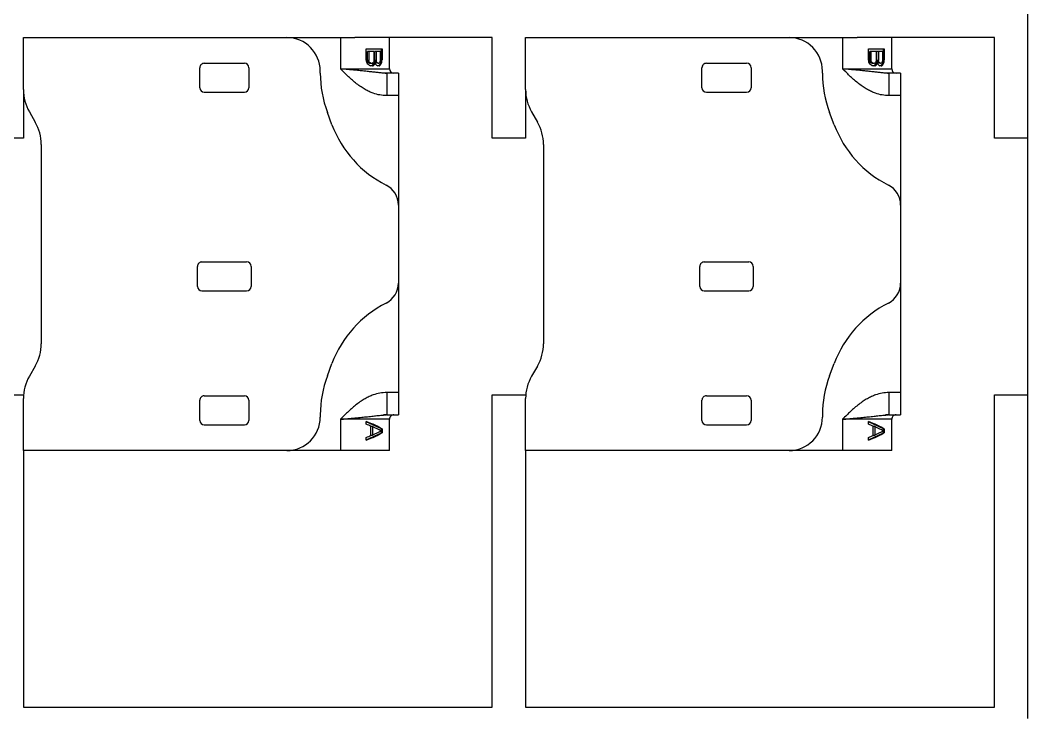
# Model space of a CAD drawing. Header units: millimetres. Extents: x 914 to 910632, y -176 to 682692.
# Drawn here: x 29486.3 to 29937.7, y 7896.4 to 8206.7 of the extents above; entities that cross this region are included whole.
import ezdxf

# ---------------------------------------------------------------- set-up
doc = ezdxf.new("R2010")
doc.units = ezdxf.units.MM
doc.layers.add('画图', color=3, linetype='Continuous', lineweight=30)

# ---------------------------------------------------------------- blocks, each defined once
blk = doc.blocks.new('SDHGSJH')
at = {"color": 7, "linetype": 'Continuous', "lineweight": 30}
for p, q in [((-1667, 307.21), (-1667, 162.21)), ((-1652, 302.21), (-1652, 162.21)), ((-1442, 302.21), (-1652, 302.21)), ((-1442, 187.21), (-1442, 302.21)), ((-1427, 302.21), (-1427, 162.21)), ((-1217, 302.21), (-1427, 302.21)), ((-1217, 187.21), (-1217, 302.21)), ((-1606, 187.21), (-1606, 173.21)), ((-1606, 187.21), (-1584, 187.21)), ((-1584, 173.21), (-1584, 187.21)), ((-1584, 187.21), (-1560, 187.21)), ((-1560, 187.21), (-1442, 187.21)), ((-1442, 187.21), (-1442, 163.93)), ((-1381, 187.21), (-1381, 173.21)), ((-1381, 187.21), (-1359, 187.21)), ((-1359, 173.21), (-1359, 187.21)), ((-1359, 187.21), (-1335, 187.21)), ((-1335, 187.21), (-1217, 187.21)), ((-1217, 187.21), (-1217, 163.93)), ((-1595.61, 182.4), (-1602.38, 179.21)), ((-1595.61, 182.55), (-1595.61, 181.3)), ((-1370.61, 182.4), (-1377.38, 179.21)), ((-1370.61, 182.55), (-1370.61, 181.3)), ((-1602.68, 177.55), (-1602.68, 179.21)), ((-1602.68, 179.21), (-1602.38, 179.21)), ((-1602.38, 177.55), (-1602.68, 177.55)), ((-1602.38, 179.21), (-1602.38, 177.55)), ((-1602.38, 177.55), (-1595.61, 174.35)), ((-1598.39, 176.5), (-1598.39, 180.25)), ((-1597.73, 180.25), (-1598.39, 180.25)), ((-1598.39, 176.5), (-1597.73, 176.5)), ((-1597.73, 180.46), (-1597.73, 176.3)), ((-1377.68, 177.55), (-1377.68, 179.21)), ((-1377.68, 179.21), (-1377.38, 179.21)), ((-1377.38, 177.55), (-1377.68, 177.55)), ((-1377.38, 179.21), (-1377.38, 177.55)), ((-1377.38, 177.55), (-1370.61, 174.35)), ((-1373.39, 176.5), (-1373.39, 180.25)), ((-1372.73, 180.25), (-1373.39, 180.25)), ((-1373.39, 176.5), (-1372.73, 176.5)), ((-1372.73, 180.46), (-1372.73, 176.3)), ((-1595.61, 175.46), (-1595.61, 174.21)), ((-1575, 171.28), (-1575, 172.21)), ((-1543, 164.71), (-1543, 173.71)), ((-1523, 175.71), (-1541, 175.71)), ((-1521, 173.71), (-1521, 164.71)), ((-1370.61, 175.46), (-1370.61, 174.21)), ((-1350, 171.28), (-1350, 172.21)), ((-1318, 164.71), (-1318, 173.71)), ((-1298, 175.71), (-1316, 175.71)), ((-1296, 173.71), (-1296, 164.71)), ((-1604.78, 171.21), (-1610, 171.21)), ((-1610, 161.21), (-1610, 171.21)), ((-1603.33, 171.27), (-1604.78, 171.02)), ((-1604.78, 161.21), (-1604.78, 171.21)), ((-1603.38, 171.29), (-1604.46, 171.23)), ((-1379.78, 171.21), (-1385, 171.21)), ((-1385, 161.21), (-1385, 171.21)), ((-1378.33, 171.27), (-1379.78, 171.02)), ((-1379.78, 161.21), (-1379.78, 171.21)), ((-1378.38, 171.29), (-1379.46, 171.23)), ((-1523, 162.71), (-1541, 162.71)), ((-1298, 162.71), (-1316, 162.71)), ((-1652, 162.21), (-1667, 162.21)), ((-1667, 162.21), (-1667, 47.21)), ((-1610, 161.21), (-1604.78, 161.21)), ((-1610, 112.21), (-1610, 161.21)), ((-1427, 162.21), (-1442, 162.21)), ((-1385, 161.21), (-1379.78, 161.21)), ((-1385, 112.21), (-1385, 161.21)), ((-1202, 162.21), (-1217, 162.21)), ((-1578.18, 153.72), (-1580.25, 148.2)), ((-1447.32, 149.35), (-1444.68, 153.93)), ((-1353.18, 153.72), (-1355.25, 148.2)), ((-1222.32, 149.35), (-1219.68, 153.93)), ((-1450, 50.07), (-1450, 139.35)), ((-1225, 50.07), (-1225, 139.35)), ((-1544, 104.71), (-1544, 113.71)), ((-1522, 115.71), (-1542, 115.71)), ((-1520, 113.71), (-1520, 104.71)), ((-1319, 104.71), (-1319, 113.71)), ((-1297, 115.71), (-1317, 115.71)), ((-1295, 113.71), (-1295, 104.71)), ((-1610, 77.21), (-1610, 112.21)), ((-1385, 77.21), (-1385, 112.21)), ((-1522, 102.71), (-1542, 102.71)), ((-1297, 102.71), (-1317, 102.71)), ((-1610, 28.21), (-1610, 77.21)), ((-1385, 28.21), (-1385, 77.21)), ((-1667, 47.21), (-1667, -152.79)), ((-1667, 47.21), (-1652, 47.21)), ((-1652, 47.21), (-1652, 2.21)), ((-1442, 47.21), (-1427, 47.21)), ((-1442, 25.5), (-1442, 47.21)), ((-1427, 47.21), (-1427, 2.21)), ((-1217, 47.21), (-1202, 47.21)), ((-1217, 25.5), (-1217, 47.21)), ((-1580.25, 41.22), (-1578.18, 35.7)), ((-1355.25, 41.22), (-1353.18, 35.7)), ((-1444.68, 35.5), (-1447.32, 40.07)), ((-1219.68, 35.5), (-1222.32, 40.07)), ((-1610, 28.21), (-1604.78, 28.21)), ((-1610, 18.21), (-1610, 28.21)), ((-1604.78, 18.21), (-1604.78, 28.21)), ((-1385, 28.21), (-1379.78, 28.21)), ((-1385, 18.21), (-1385, 28.21)), ((-1379.78, 18.21), (-1379.78, 28.21)), ((-1543, 15.71), (-1543, 24.71)), ((-1523, 26.71), (-1541, 26.71)), ((-1521, 24.71), (-1521, 15.71)), ((-1442, 25.5), (-1442, 2.21)), ((-1318, 15.71), (-1318, 24.71)), ((-1298, 26.71), (-1316, 26.71)), ((-1296, 24.71), (-1296, 15.71)), ((-1217, 25.5), (-1217, 2.21)), ((-1610, 18.21), (-1604.78, 18.21)), ((-1604.78, 18.4), (-1603.33, 18.15)), ((-1575, 18.15), (-1575, 17.21)), ((-1385, 18.21), (-1379.78, 18.21)), ((-1379.78, 18.4), (-1378.33, 18.15)), ((-1350, 18.15), (-1350, 17.21)), ((-1606, 16.21), (-1606, 2.21)), ((-1601.78, 14.09), (-1602.23, 13.25)), ((-1601.78, 14.09), (-1602.21, 14.09)), ((-1601.18, 14.71), (-1601.78, 14.09)), ((-1601.18, 14.71), (-1601.71, 14.71)), ((-1601.32, 14.92), (-1600.78, 14.92)), ((-1600.92, 13.67), (-1601.19, 13.67)), ((-1600.76, 14.91), (-1601.18, 14.71)), ((-1600.92, 13.67), (-1600.28, 13.67)), ((-1600.28, 13.67), (-1599.83, 13.46)), ((-1599.63, 13.67), (-1599.48, 14.09)), ((-1599.63, 13.67), (-1598.92, 13.67)), ((-1598.77, 14.09), (-1599.48, 14.09)), ((-1598.77, 14.09), (-1598.92, 13.67)), ((-1598.17, 14.71), (-1598.86, 14.71)), ((-1598.17, 14.71), (-1598.77, 14.09)), ((-1598.39, 14.92), (-1597.56, 14.92)), ((-1597.73, 13.67), (-1598.22, 13.67)), ((-1597.72, 14.92), (-1598.17, 14.71)), ((-1597.12, 13.67), (-1597.73, 13.67)), ((-1597.12, 13.67), (-1596.67, 13.46)), ((-1584, 2.21), (-1584, 16.21)), ((-1523, 13.71), (-1541, 13.71)), ((-1381, 16.21), (-1381, 2.21)), ((-1376.78, 14.09), (-1377.23, 13.25)), ((-1376.78, 14.09), (-1377.21, 14.09)), ((-1376.18, 14.71), (-1376.78, 14.09)), ((-1376.18, 14.71), (-1376.71, 14.71)), ((-1376.32, 14.92), (-1375.78, 14.92)), ((-1375.92, 13.67), (-1376.19, 13.67)), ((-1375.76, 14.91), (-1376.18, 14.71)), ((-1375.92, 13.67), (-1375.28, 13.67)), ((-1375.28, 13.67), (-1374.83, 13.46)), ((-1374.63, 13.67), (-1374.48, 14.09)), ((-1374.63, 13.67), (-1373.92, 13.67)), ((-1373.77, 14.09), (-1374.48, 14.09)), ((-1373.77, 14.09), (-1373.92, 13.67)), ((-1373.17, 14.71), (-1373.86, 14.71)), ((-1373.17, 14.71), (-1373.77, 14.09)), ((-1373.39, 14.92), (-1372.56, 14.92)), ((-1372.73, 13.67), (-1373.22, 13.67)), ((-1372.72, 14.92), (-1373.17, 14.71)), ((-1372.12, 13.67), (-1372.73, 13.67)), ((-1372.12, 13.67), (-1371.67, 13.46)), ((-1359, 2.21), (-1359, 16.21)), ((-1298, 13.71), (-1316, 13.71)), ((-1602.68, 7.21), (-1602.68, 12.21)), ((-1602.38, 12.21), (-1602.68, 12.21)), ((-1602.23, 13.25), (-1602.57, 13.25)), ((-1602.23, 13.25), (-1602.38, 12.21)), ((-1602.38, 12.21), (-1602.38, 7.21)), ((-1601.96, 12.42), (-1601.96, 8.46)), ((-1600.5, 13.46), (-1599.83, 13.46)), ((-1600.22, 13.05), (-1599.53, 13.05)), ((-1600.07, 8.46), (-1600.07, 12.42)), ((-1600.07, 12.42), (-1599.38, 12.42)), ((-1599.83, 13.46), (-1599.53, 13.05)), ((-1599.53, 13.05), (-1599.38, 12.42)), ((-1599.38, 12.42), (-1599.38, 8.46)), ((-1599.18, 12.42), (-1599.18, 8.46)), ((-1597.22, 13.46), (-1596.67, 13.46)), ((-1596.87, 13.05), (-1596.37, 13.05)), ((-1596.7, 8.46), (-1596.7, 12.42)), ((-1596.7, 12.42), (-1596.22, 12.42)), ((-1596.67, 13.46), (-1596.37, 13.05)), ((-1596.37, 13.05), (-1596.22, 12.42)), ((-1596.22, 12.42), (-1596.22, 8.46)), ((-1595.61, 12.21), (-1595.61, 7.21)), ((-1377.68, 7.21), (-1377.68, 12.21)), ((-1377.38, 12.21), (-1377.68, 12.21)), ((-1377.23, 13.25), (-1377.57, 13.25)), ((-1377.23, 13.25), (-1377.38, 12.21)), ((-1377.38, 12.21), (-1377.38, 7.21)), ((-1376.96, 12.42), (-1376.96, 8.46)), ((-1375.5, 13.46), (-1374.83, 13.46)), ((-1375.22, 13.05), (-1374.53, 13.05)), ((-1375.07, 8.46), (-1375.07, 12.42)), ((-1375.07, 12.42), (-1374.38, 12.42)), ((-1374.83, 13.46), (-1374.53, 13.05)), ((-1374.53, 13.05), (-1374.38, 12.42)), ((-1374.38, 12.42), (-1374.38, 8.46)), ((-1374.18, 12.42), (-1374.18, 8.46)), ((-1372.22, 13.46), (-1371.67, 13.46)), ((-1371.87, 13.05), (-1371.37, 13.05)), ((-1371.7, 8.46), (-1371.7, 12.42)), ((-1371.7, 12.42), (-1371.22, 12.42)), ((-1371.67, 13.46), (-1371.37, 13.05)), ((-1371.37, 13.05), (-1371.22, 12.42)), ((-1371.22, 12.42), (-1371.22, 8.46)), ((-1370.61, 12.21), (-1370.61, 7.21)), ((-1595.61, 7.21), (-1602.68, 7.21)), ((-1601.96, 8.46), (-1600.07, 8.46)), ((-1600.07, 8.46), (-1599.38, 8.46)), ((-1599.18, 8.46), (-1596.7, 8.46)), ((-1596.7, 8.46), (-1596.22, 8.46)), ((-1370.61, 7.21), (-1377.68, 7.21)), ((-1376.96, 8.46), (-1375.07, 8.46)), ((-1375.07, 8.46), (-1374.38, 8.46)), ((-1374.18, 8.46), (-1371.7, 8.46)), ((-1371.7, 8.46), (-1371.22, 8.46)), ((-1652, 2.21), (-1590.56, 2.21)), ((-1584, 2.21), (-1590.56, 2.21)), ((-1560, 2.21), (-1584, 2.21)), ((-1442, 2.21), (-1560, 2.21)), ((-1427, 2.21), (-1365.56, 2.21)), ((-1359, 2.21), (-1365.56, 2.21)), ((-1335, 2.21), (-1359, 2.21)), ((-1217, 2.21), (-1335, 2.21))]:
    blk.add_line(p, q, dxfattribs=at)
at = {"color": 8, "linetype": 'Continuous', "lineweight": 30}
for p, q in [((-1606, 173.21), (-1584, 173.21)), ((-1381, 173.21), (-1359, 173.21)), ((-1604.78, 171.21), (-1603.27, 171.28)), ((-1379.78, 171.21), (-1378.27, 171.28)), ((-1584, 16.21), (-1606, 16.21)), ((-1359, 16.21), (-1381, 16.21))]:
    blk.add_line(p, q, dxfattribs=at)
at = {"color": 7, "linetype": 'Continuous', "lineweight": 30}
for centre, radius, start, end in [((-1560, 172.21), 15, 90, 180), ((-1335, 172.21), 15, 90, 180), ((-1608, 173.21), 2, 270, 0), ((-1541, 173.71), 2, 90, 180), ((-1523, 173.71), 2, 0, 90), ((-1383, 173.21), 2, 270, 0), ((-1316, 173.71), 2, 90, 180), ((-1298, 173.71), 2, 0, 90), ((-1625, 171.28), 50, 339.444, 0), ((-1400, 171.28), 50, 339.444, 0), ((-1541, 164.71), 2, 180, 270), ((-1523, 164.71), 2, 270, 0), ((-1462, 163.93), 20, 330, 0), ((-1316, 164.71), 2, 180, 270), ((-1298, 164.71), 2, 270, 0), ((-1237, 163.93), 20, 330, 0), ((-1430, 139.35), 20, 150, 180), ((-1205, 139.35), 20, 150, 180), ((-1627.07, 165.76), 50, 296.8187, 339.444), ((-1402.07, 165.76), 50, 296.8187, 339.444), ((-1600, 112.21), 10, 116.8187, 180), ((-1375, 112.21), 10, 116.8187, 180), ((-1542, 113.71), 2, 90, 180), ((-1522, 113.71), 2, 0, 90), ((-1317, 113.71), 2, 90, 180), ((-1297, 113.71), 2, 0, 90), ((-1542, 104.71), 2, 180, 270), ((-1522, 104.71), 2, 270, 0), ((-1317, 104.71), 2, 180, 270), ((-1297, 104.71), 2, 270, 0), ((-1600, 77.21), 10, 180, 243.1813), ((-1375, 77.21), 10, 180, 243.1813), ((-1627.07, 23.67), 50, 20.556, 63.1813), ((-1402.07, 23.67), 50, 20.556, 63.1813), ((-1430, 50.07), 20, 180, 210), ((-1205, 50.07), 20, 180, 210), ((-1625, 18.15), 50, 0, 20.556), ((-1462, 25.5), 20, 0, 30), ((-1400, 18.15), 50, 0, 20.556), ((-1237, 25.5), 20, 0, 30), ((-1541, 24.71), 2, 90, 180), ((-1523, 24.71), 2, 0, 90), ((-1316, 24.71), 2, 90, 180), ((-1298, 24.71), 2, 0, 90), ((-1608, 16.21), 2, 0, 90), ((-1383, 16.21), 2, 0, 90), ((-1560, 17.21), 15, 180, 270), ((-1541, 15.71), 2, 180, 270), ((-1523, 15.71), 2, 270, 0), ((-1335, 17.21), 15, 180, 270), ((-1316, 15.71), 2, 180, 270), ((-1298, 15.71), 2, 270, 0)]:
    blk.add_arc(centre, radius, start, end, dxfattribs=at)
for centre, major_axis, ratio, start_param, end_param in [((-1584, 180.88), (-21.97, -5.46), 0.222648, 5.213182, 5.671735), ((-1584, 179.66), (-21.97, -5.34), 0.218533, 5.215446, 5.333273), ((-1359, 180.88), (-21.97, -5.46), 0.222648, 5.213182, 5.671735), ((-1359, 179.66), (-21.97, -5.34), 0.218533, 5.215446, 5.333273), ((-1584, 175.88), (-21.97, 5.46), 0.222648, 0.611451, 1.070003), ((-1584, 179.73), (-21.97, -5.34), 0.218533, 5.372125, 5.634447), ((-1584, 177.02), (-21.97, 5.34), 0.218533, 0.648739, 0.91106), ((-1584, 177.09), (-21.97, 5.34), 0.218533, 0.949912, 1.067739), ((-1359, 175.88), (-21.97, 5.46), 0.222648, 0.611451, 1.070003), ((-1359, 179.73), (-21.97, -5.34), 0.218533, 5.372125, 5.634447), ((-1359, 177.02), (-21.97, 5.34), 0.218533, 0.648739, 0.91106), ((-1359, 177.09), (-21.97, 5.34), 0.218533, 0.949912, 1.067739), ((-1584, 19.5), (-19.09, -27.72), 0.394462, 5.167401, 5.197033), ((-1584, 17.13), (-21.33, -13.87), 0.388181, 5.400959, 5.440213), ((-1584, 15.79), (-21.97, -5.34), 0.218533, 5.565909, 5.595193), ((-1584, 14.47), (-21.97, -5.34), 0.218533, 5.556172, 5.585418), ((-1584, 13.01), (-21.97, 5.34), 0.218533, 0.746457, 0.775559), ((-1584, 14.33), (-21.97, 5.34), 0.218533, 0.756165, 0.785246), ((-1584, 13.85), (-21.33, 13.87), 0.388181, 0.97948, 1.018189), ((-1584, 13.46), (17.41, -42.73), 0.314774, 4.570346, 4.580018), ((-1584, 14.01), (-21.33, -13.87), 0.388181, 5.206955, 5.245653), ((-1584, 14.4), (-21.97, -5.34), 0.218533, 5.372125, 5.401189), ((-1584, 13.08), (-21.97, -5.34), 0.218533, 5.362425, 5.391506), ((-1584, 14.47), (-21.97, 5.34), 0.218533, 0.949912, 0.979159), ((-1584, 15.79), (-21.97, 5.34), 0.218533, 0.959649, 0.988933), ((-1584, 17.13), (-21.33, 13.87), 0.388181, 1.183167, 1.22242), ((-1584, 19.5), (19.09, -27.72), 0.394462, 4.636825, 4.666457), ((-1359, 19.5), (-19.09, -27.72), 0.394462, 5.167401, 5.197033), ((-1359, 17.13), (-21.33, -13.87), 0.388181, 5.400959, 5.440213), ((-1359, 15.79), (-21.97, -5.34), 0.218533, 5.565909, 5.595193), ((-1359, 14.47), (-21.97, -5.34), 0.218533, 5.556172, 5.585418), ((-1359, 13.01), (-21.97, 5.34), 0.218533, 0.746457, 0.775559), ((-1359, 14.33), (-21.97, 5.34), 0.218533, 0.756165, 0.785246), ((-1359, 13.85), (-21.33, 13.87), 0.388181, 0.97948, 1.018189), ((-1359, 13.46), (17.41, -42.73), 0.314774, 4.570346, 4.580018), ((-1359, 14.01), (-21.33, -13.87), 0.388181, 5.206955, 5.245653), ((-1359, 14.4), (-21.97, -5.34), 0.218533, 5.372125, 5.401189), ((-1359, 13.08), (-21.97, -5.34), 0.218533, 5.362425, 5.391506), ((-1359, 14.47), (-21.97, 5.34), 0.218533, 0.949912, 0.979159), ((-1359, 15.79), (-21.97, 5.34), 0.218533, 0.959649, 0.988933), ((-1359, 17.13), (-21.33, 13.87), 0.388181, 1.183167, 1.22242), ((-1359, 19.5), (19.09, -27.72), 0.394462, 4.636825, 4.666457), ((-1584, 36.69), (-15.88, -107.68), 0.141419, 4.952593, 4.962513), ((-1584, 23.36), (-16.43, -64.52), 0.226815, 4.930336, 4.940141), ((-1584, 16.48), (-20.41, -19.81), 0.414084, 5.256307, 5.275871), ((-1584, 12.11), (-20.41, 19.81), 0.414084, 1.10467, 1.12404), ((-1584, 10.23), (16.43, -64.52), 0.226815, 4.611168, 4.620846), ((-1584, 10.86), (-16.43, -64.52), 0.226815, 4.736221, 4.745896), ((-1584, 12.32), (-20.41, -19.81), 0.414084, 5.062395, 5.081756), ((-1584, 16.48), (-20.41, 19.81), 0.414084, 1.30827, 1.327833), ((-1584, 23.36), (16.43, -64.52), 0.226815, 4.814961, 4.824766), ((-1584, 36.69), (15.88, -107.68), 0.141419, 4.910897, 4.920817), ((-1359, 36.69), (-15.88, -107.68), 0.141419, 4.952593, 4.962513), ((-1359, 23.36), (-16.43, -64.52), 0.226815, 4.930336, 4.940141), ((-1359, 16.48), (-20.41, -19.81), 0.414084, 5.256307, 5.275871), ((-1359, 12.11), (-20.41, 19.81), 0.414084, 1.10467, 1.12404), ((-1359, 10.23), (16.43, -64.52), 0.226815, 4.611168, 4.620846), ((-1359, 10.86), (-16.43, -64.52), 0.226815, 4.736221, 4.745896), ((-1359, 12.32), (-20.41, -19.81), 0.414084, 5.062395, 5.081756), ((-1359, 16.48), (-20.41, 19.81), 0.414084, 1.30827, 1.327833), ((-1359, 23.36), (16.43, -64.52), 0.226815, 4.814961, 4.824766), ((-1359, 36.69), (15.88, -107.68), 0.141419, 4.910897, 4.920817)]:
    blk.add_ellipse(centre, major_axis=major_axis, ratio=ratio, start_param=start_param, end_param=end_param, dxfattribs=at)
for points, knots in [([(-1604.78, 161.21), (-1603.76, 161.27), (-1601.7, 161.38), (-1599.08, 162.13), (-1596.88, 163.02), (-1595.05, 163.97), (-1593.17, 165.13), (-1591.27, 166.5), (-1589.38, 168.06), (-1587.58, 169.69), (-1585.8, 171.41), (-1584.62, 172.6), (-1584, 173.21)], [0, 0, 0, 0, 0.124884, 0.249809, 0.329578, 0.412736, 0.499847, 0.598905, 0.697884, 0.796583, 0.894156, 1, 1, 1, 1]), ([(-1379.78, 161.21), (-1378.76, 161.27), (-1376.7, 161.38), (-1374.08, 162.13), (-1371.88, 163.02), (-1370.05, 163.97), (-1368.17, 165.13), (-1366.27, 166.5), (-1364.38, 168.06), (-1362.58, 169.69), (-1360.8, 171.41), (-1359.62, 172.6), (-1359, 173.21)], [0, 0, 0, 0, 0.124884, 0.249809, 0.329578, 0.412736, 0.499847, 0.598905, 0.697884, 0.796583, 0.894156, 1, 1, 1, 1]), ([(-1604.78, 28.21), (-1603.76, 28.15), (-1601.7, 28.04), (-1599.08, 27.29), (-1596.88, 26.4), (-1595.05, 25.46), (-1593.17, 24.3), (-1591.27, 22.92), (-1589.38, 21.37), (-1587.58, 19.74), (-1585.8, 18.01), (-1584.62, 16.83), (-1584, 16.21)], [0, 0, 0, 0, 0.124884, 0.2498077, 0.3295782, 0.4127365, 0.4998447, 0.5989025, 0.6978838, 0.796583, 0.8941531, 1, 1, 1, 1]), ([(-1379.78, 28.21), (-1378.76, 28.15), (-1376.7, 28.04), (-1374.08, 27.29), (-1371.88, 26.4), (-1370.05, 25.46), (-1368.17, 24.3), (-1366.27, 22.92), (-1364.38, 21.37), (-1362.58, 19.74), (-1360.8, 18.01), (-1359.62, 16.83), (-1359, 16.21)], [0, 0, 0, 0, 0.124884, 0.2498077, 0.3295782, 0.4127365, 0.4998447, 0.5989025, 0.6978838, 0.796583, 0.8941531, 1, 1, 1, 1]), ([(-1604.78, 18.21), (-1604.23, 18.19), (-1603.1, 18.16), (-1601.36, 17.97), (-1599.55, 17.77), (-1597.58, 17.54), (-1595.87, 17.36), (-1594.45, 17.21), (-1593.43, 17.1), (-1592.33, 16.99), (-1591.13, 16.87), (-1589.5, 16.72), (-1587.13, 16.5), (-1585.15, 16.32), (-1584, 16.21)], [0, 0, 0, 0, 0.097751, 0.19731, 0.294105, 0.391164, 0.500035, 0.543944, 0.590911, 0.640921, 0.693984, 0.750091, 0.854593, 1, 1, 1, 1]), ([(-1379.78, 18.21), (-1379.23, 18.19), (-1378.1, 18.16), (-1376.36, 17.97), (-1374.55, 17.77), (-1372.58, 17.54), (-1370.87, 17.36), (-1369.45, 17.21), (-1368.43, 17.1), (-1367.33, 16.99), (-1366.13, 16.87), (-1364.5, 16.72), (-1362.13, 16.5), (-1360.15, 16.32), (-1359, 16.21)], [0, 0, 0, 0, 0.097751, 0.19731, 0.294105, 0.391164, 0.500035, 0.543943, 0.590906, 0.640921, 0.693979, 0.750091, 0.854593, 1, 1, 1, 1])]:
    blk.add_open_spline(points, degree=3, knots=knots, dxfattribs=at)
at = {"color": 8, "linetype": 'Continuous', "lineweight": 30}
for points, knots in [([(-1584, 173.21), (-1584.62, 173.16), (-1585.77, 173.05), (-1587.36, 172.9), (-1588.7, 172.78), (-1590.05, 172.65), (-1591.43, 172.52), (-1592.88, 172.38), (-1594.19, 172.24), (-1595.97, 172.06), (-1598.05, 171.83), (-1600.44, 171.56), (-1602.16, 171.35), (-1603.13, 171.3), (-1603.38, 171.29)], [0, 0, 0, 0, 0.084723, 0.158303, 0.220753, 0.272048, 0.347834, 0.41844, 0.483867, 0.544107, 0.690142, 0.816086, 0.952101, 1, 1, 1, 1]), ([(-1359, 173.21), (-1359.62, 173.16), (-1360.77, 173.05), (-1362.36, 172.9), (-1363.7, 172.78), (-1365.05, 172.65), (-1366.43, 172.52), (-1367.88, 172.38), (-1369.19, 172.24), (-1370.97, 172.06), (-1373.05, 171.83), (-1375.44, 171.56), (-1377.16, 171.35), (-1378.13, 171.3), (-1378.38, 171.29)], [0, 0, 0, 0, 0.084723, 0.1583089, 0.2207535, 0.2720476, 0.3478336, 0.4184397, 0.483867, 0.5441069, 0.6901418, 0.8160863, 0.9521011, 1, 1, 1, 1])]:
    blk.add_open_spline(points, degree=3, knots=knots, dxfattribs=at)

msp = doc.modelspace()

# ---------------------------------------------------------------- block references
at = {"layer": '画图', "color": 4, "lineweight": 30, "rotation": 180}
msp.add_blockref('SDHGSJH', (28270.737, 8201.125), dxfattribs=at)

doc.saveas('drawing.dxf')
